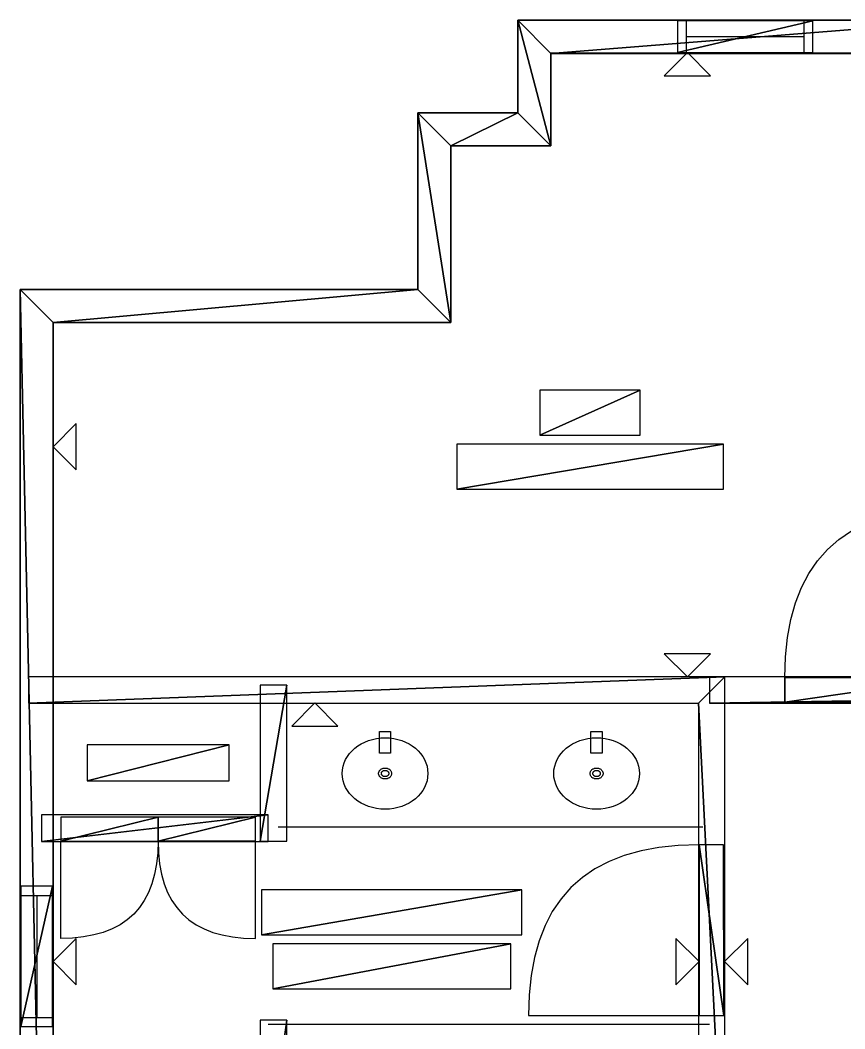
# Model space of a CAD drawing. Header units: millimetres. Extents: x 245 to 2830, y 44 to 1976.
# Drawn here: x 1553.7 to 1936, y 1077.3 to 1545.1 of the extents above; entities that cross this region are included whole.
import ezdxf

# ---------------------------------------------------------------- set-up
doc = ezdxf.new("R2010")
doc.units = ezdxf.units.MM
doc.layers.add('FloorPlan-page-1', color=7, linetype='Continuous')

msp = doc.modelspace()

# ---------------------------------------------------------------- linework, layer by layer
at = {"layer": 'FloorPlan-page-1', "color": 7, "true_color": 0x000000}
for p, q in [((1784.38, 1502.13), (1784.38, 1545.09)), ((1784.38, 1545.09), (1993.72, 1545.09)), ((1921.21, 1544.74), (1858.37, 1544.74)), ((1858.37, 1544.74), (1858.37, 1530.06)), ((1921.21, 1544.74), (1858.37, 1544.74)), ((1858.37, 1544.74), (1858.37, 1530.06)), ((1862.44, 1544.74), (1862.44, 1530.03)), ((1917.02, 1544.74), (1917.02, 1530.03)), ((1921.21, 1530.06), (1921.21, 1544.74)), ((1921.21, 1530.06), (1921.21, 1544.74)), ((1917.02, 1537.38), (1862.44, 1537.38)), ((1978.4, 1529.76), (1799.7, 1529.76)), ((1799.7, 1529.76), (1799.7, 1486.8)), ((1858.37, 1530.06), (1921.21, 1530.06)), ((1858.37, 1530.06), (1921.21, 1530.06)), ((1738.12, 1420.24), (1738.12, 1502.13)), ((1738.12, 1502.13), (1784.38, 1502.13)), ((1799.7, 1486.8), (1753.43, 1486.8)), ((1753.43, 1486.8), (1753.43, 1404.92)), ((1553.74, 703.65), (1553.74, 1420.24)), ((1553.74, 1420.24), (1738.12, 1420.24)), ((1753.43, 1404.92), (1569.05, 1404.92)), ((1569.05, 1404.92), (1569.05, 718.98)), ((1933.28, 1304.28), (1939.13, 1308.29)), ((1928.01, 1299.64), (1933.28, 1304.28)), ((1923.39, 1294.4), (1928.01, 1299.64)), ((1919.35, 1288.52), (1923.39, 1294.4)), ((1915.97, 1282.03), (1919.35, 1288.52)), ((1913.17, 1274.94), (1915.97, 1282.03)), ((1911.02, 1267.21), (1913.17, 1274.94)), ((1909.46, 1258.85), (1911.02, 1267.21)), ((1908.55, 1249.89), (1909.46, 1258.85)), ((1908.22, 1240.32), (1908.55, 1249.89)), ((1908.22, 1228.88), (1908.22, 1240.32)), ((1908.22, 1240.32), (1987.35, 1240.29)), ((1987.35, 1240.29), (1908.22, 1240.32)), ((1908.22, 1240.32), (1908.22, 1240.32)), ((1987.35, 1228.85), (1908.22, 1228.88)), ((1715.13, 1211), (1716.98, 1211.55)), ((1716.98, 1211.55), (1718.88, 1211.97)), ((1718.88, 1211.97), (1720.84, 1212.21)), ((1720.29, 1215.19), (1725.46, 1215.19)), ((1720.29, 1205.09), (1720.29, 1215.19)), ((1720.84, 1212.21), (1722.88, 1212.29)), ((1722.88, 1212.29), (1724.91, 1212.21)), ((1722.88, 1212.29), (1722.88, 1212.29)), ((1724.91, 1212.21), (1726.88, 1211.97)), ((1725.46, 1215.19), (1725.46, 1205.09)), ((1726.88, 1211.97), (1728.77, 1211.55)), ((1728.77, 1211.55), (1730.59, 1211)), ((1813.2, 1211), (1815.02, 1211.55)), ((1815.02, 1211.55), (1816.91, 1211.97)), ((1816.91, 1211.97), (1818.91, 1212.21)), ((1818.33, 1215.19), (1823.53, 1215.19)), ((1818.33, 1205.09), (1818.33, 1215.19)), ((1818.91, 1212.21), (1820.91, 1212.29)), ((1820.91, 1212.29), (1822.95, 1212.21)), ((1820.91, 1212.29), (1820.91, 1212.29)), ((1822.95, 1212.21), (1824.91, 1211.97)), ((1823.53, 1215.19), (1823.53, 1205.09)), ((1824.91, 1211.97), (1826.84, 1211.55)), ((1826.84, 1211.55), (1828.66, 1211)), ((1707.57, 1206.28), (1708.84, 1207.44)), ((1708.84, 1207.44), (1710.26, 1208.52)), ((1710.26, 1208.52), (1711.78, 1209.47)), ((1711.78, 1209.47), (1713.42, 1210.29)), ((1713.42, 1210.29), (1715.13, 1211)), ((1730.59, 1211), (1732.33, 1210.29)), ((1732.33, 1210.29), (1733.97, 1209.47)), ((1733.97, 1209.47), (1735.49, 1208.52)), ((1735.49, 1208.52), (1736.91, 1207.44)), ((1736.91, 1207.44), (1738.19, 1206.28)), ((1805.6, 1206.28), (1806.88, 1207.44)), ((1806.88, 1207.44), (1808.3, 1208.52)), ((1808.3, 1208.52), (1809.82, 1209.47)), ((1809.82, 1209.47), (1811.46, 1210.29)), ((1811.46, 1210.29), (1813.2, 1211)), ((1828.66, 1211), (1830.4, 1210.29)), ((1830.4, 1210.29), (1832.04, 1209.47)), ((1832.04, 1209.47), (1833.57, 1208.52)), ((1833.57, 1208.52), (1834.95, 1207.44)), ((1834.95, 1207.44), (1836.26, 1206.28)), ((1704.58, 1202.17), (1705.42, 1203.62)), ((1705.42, 1203.62), (1706.4, 1204.99)), ((1706.4, 1204.99), (1707.57, 1206.28)), ((1725.46, 1205.09), (1720.29, 1205.09)), ((1738.19, 1206.28), (1739.31, 1204.99)), ((1739.31, 1204.99), (1740.33, 1203.62)), ((1740.33, 1203.62), (1741.17, 1202.17)), ((1802.62, 1202.17), (1803.46, 1203.62)), ((1803.46, 1203.62), (1804.48, 1204.99)), ((1804.48, 1204.99), (1805.6, 1206.28)), ((1823.53, 1205.09), (1818.33, 1205.09)), ((1836.26, 1206.28), (1837.39, 1204.99)), ((1837.39, 1204.99), (1838.37, 1203.62)), ((1838.37, 1203.62), (1839.21, 1202.17)), ((1703.13, 1197.42), (1703.42, 1199.06)), ((1703.42, 1199.06), (1703.93, 1200.66)), ((1703.93, 1200.66), (1704.58, 1202.17)), ((1720.73, 1197.5), (1720.95, 1197.66)), ((1720.95, 1197.66), (1721.17, 1197.82)), ((1721.17, 1197.82), (1721.42, 1197.95)), ((1721.42, 1197.95), (1721.71, 1198.05)), ((1721.71, 1198.05), (1721.97, 1198.13)), ((1721.97, 1198.13), (1722.26, 1198.19)), ((1722.26, 1198.19), (1722.55, 1198.24)), ((1722.55, 1198.24), (1722.88, 1198.24)), ((1722.88, 1198.24), (1723.17, 1198.24)), ((1722.88, 1198.24), (1722.88, 1198.24)), ((1723.17, 1198.24), (1723.49, 1198.19)), ((1723.49, 1198.19), (1723.78, 1198.13)), ((1723.78, 1198.13), (1724.04, 1198.05)), ((1724.04, 1198.05), (1724.29, 1197.95)), ((1724.29, 1197.95), (1724.55, 1197.82)), ((1724.55, 1197.82), (1724.8, 1197.66)), ((1724.8, 1197.66), (1725.02, 1197.5)), ((1741.17, 1202.17), (1741.82, 1200.66)), ((1741.82, 1200.66), (1742.33, 1199.06)), ((1742.33, 1199.06), (1742.62, 1197.42)), ((1801.17, 1197.42), (1801.5, 1199.06)), ((1801.5, 1199.06), (1801.97, 1200.66)), ((1801.97, 1200.66), (1802.62, 1202.17)), ((1818.8, 1197.5), (1819.02, 1197.66)), ((1819.02, 1197.66), (1819.24, 1197.82)), ((1819.24, 1197.82), (1819.5, 1197.95)), ((1819.5, 1197.95), (1819.75, 1198.05)), ((1819.75, 1198.05), (1820.04, 1198.13)), ((1820.04, 1198.13), (1820.33, 1198.19)), ((1820.33, 1198.19), (1820.62, 1198.24)), ((1820.62, 1198.24), (1820.91, 1198.24)), ((1820.91, 1198.24), (1821.24, 1198.24)), ((1820.91, 1198.24), (1820.91, 1198.24)), ((1821.24, 1198.24), (1821.53, 1198.19)), ((1821.53, 1198.19), (1821.82, 1198.13)), ((1821.82, 1198.13), (1822.11, 1198.05)), ((1822.11, 1198.05), (1822.37, 1197.95)), ((1822.37, 1197.95), (1822.62, 1197.82)), ((1822.62, 1197.82), (1822.84, 1197.66)), ((1822.84, 1197.66), (1823.06, 1197.5)), ((1839.21, 1202.17), (1839.9, 1200.66)), ((1839.9, 1200.66), (1840.37, 1199.06)), ((1840.37, 1199.06), (1840.66, 1197.42)), ((1703.02, 1195.73), (1703.13, 1197.42)), ((1703.13, 1194.02), (1703.02, 1195.73)), ((1703.42, 1192.38), (1703.13, 1194.02)), ((1719.86, 1195.97), (1719.93, 1196.23)), ((1719.86, 1195.73), (1719.86, 1195.97)), ((1719.86, 1195.47), (1719.86, 1195.73)), ((1719.93, 1195.21), (1719.86, 1195.47)), ((1719.93, 1196.23), (1720, 1196.47)), ((1720, 1194.97), (1719.93, 1195.21)), ((1720, 1196.47), (1720.08, 1196.71)), ((1720.08, 1194.73), (1720, 1194.97)), ((1720.08, 1196.71), (1720.22, 1196.92)), ((1720.22, 1194.52), (1720.08, 1194.73)), ((1720.22, 1196.92), (1720.37, 1197.13)), ((1720.37, 1194.31), (1720.22, 1194.52)), ((1720.37, 1197.13), (1720.55, 1197.34)), ((1720.55, 1194.12), (1720.37, 1194.31)), ((1720.55, 1197.34), (1720.73, 1197.5)), ((1720.73, 1193.94), (1720.55, 1194.12)), ((1720.95, 1193.78), (1720.73, 1193.94)), ((1721.17, 1193.62), (1720.95, 1193.78)), ((1721.13, 1195.73), (1721.17, 1195.86)), ((1721.17, 1195.57), (1721.13, 1195.73)), ((1721.17, 1196.02), (1721.24, 1196.15)), ((1721.17, 1195.86), (1721.17, 1196.02)), ((1721.17, 1195.44), (1721.17, 1195.57)), ((1721.24, 1195.28), (1721.17, 1195.44)), ((1721.42, 1193.52), (1721.17, 1193.62)), ((1721.24, 1196.15), (1721.28, 1196.29)), ((1721.28, 1195.15), (1721.24, 1195.28)), ((1721.28, 1196.29), (1721.35, 1196.42)), ((1721.35, 1195.05), (1721.28, 1195.15)), ((1721.35, 1196.42), (1721.46, 1196.52)), ((1721.46, 1194.92), (1721.35, 1195.05)), ((1721.71, 1193.39), (1721.42, 1193.52)), ((1721.46, 1196.52), (1721.53, 1196.63)), ((1721.53, 1194.81), (1721.46, 1194.92)), ((1721.53, 1196.63), (1721.64, 1196.74)), ((1721.64, 1194.7), (1721.53, 1194.81)), ((1721.64, 1196.74), (1721.78, 1196.84)), ((1721.78, 1194.6), (1721.64, 1194.7)), ((1721.97, 1193.31), (1721.71, 1193.39)), ((1721.78, 1196.84), (1721.89, 1196.92)), ((1721.89, 1194.52), (1721.78, 1194.6)), ((1721.89, 1196.92), (1722.04, 1197)), ((1722.04, 1194.47), (1721.89, 1194.52)), ((1722.26, 1193.25), (1721.97, 1193.31)), ((1722.04, 1197), (1722.18, 1197.05)), ((1722.18, 1194.39), (1722.04, 1194.47)), ((1722.18, 1197.05), (1722.37, 1197.1)), ((1722.37, 1194.34), (1722.18, 1194.39)), ((1722.55, 1193.2), (1722.26, 1193.25)), ((1722.37, 1197.1), (1722.51, 1197.13)), ((1722.51, 1194.31), (1722.37, 1194.34)), ((1722.51, 1197.13), (1722.69, 1197.16)), ((1722.69, 1194.28), (1722.51, 1194.31)), ((1722.88, 1193.2), (1722.55, 1193.2)), ((1722.69, 1197.16), (1722.88, 1197.16)), ((1722.88, 1194.28), (1722.69, 1194.28)), ((1722.88, 1197.16), (1723.06, 1197.16)), ((1722.88, 1197.16), (1722.88, 1197.16)), ((1723.06, 1194.28), (1722.88, 1194.28)), ((1723.17, 1193.2), (1722.88, 1193.2)), ((1723.06, 1197.16), (1723.2, 1197.13)), ((1723.2, 1194.31), (1723.06, 1194.28)), ((1723.49, 1193.25), (1723.17, 1193.2)), ((1723.2, 1197.13), (1723.38, 1197.1)), ((1723.38, 1194.34), (1723.2, 1194.31)), ((1723.38, 1197.1), (1723.53, 1197.05)), ((1723.53, 1194.39), (1723.38, 1194.34)), ((1723.78, 1193.31), (1723.49, 1193.25)), ((1723.53, 1197.05), (1723.71, 1197)), ((1723.71, 1194.47), (1723.53, 1194.39)), ((1723.71, 1197), (1723.82, 1196.92)), ((1723.82, 1194.52), (1723.71, 1194.47)), ((1724.04, 1193.39), (1723.78, 1193.31)), ((1723.82, 1196.92), (1723.97, 1196.84)), ((1723.97, 1194.6), (1723.82, 1194.52)), ((1723.97, 1196.84), (1724.08, 1196.74)), ((1724.08, 1194.7), (1723.97, 1194.6)), ((1724.29, 1193.52), (1724.04, 1193.39)), ((1724.08, 1196.74), (1724.22, 1196.63)), ((1724.22, 1194.81), (1724.08, 1194.7)), ((1724.22, 1196.63), (1724.29, 1196.52)), ((1724.29, 1194.92), (1724.22, 1194.81)), ((1724.29, 1196.52), (1724.4, 1196.42)), ((1724.4, 1195.05), (1724.29, 1194.92)), ((1724.55, 1193.62), (1724.29, 1193.52)), ((1724.4, 1196.42), (1724.48, 1196.29)), ((1724.48, 1195.15), (1724.4, 1195.05)), ((1724.48, 1196.29), (1724.51, 1196.15)), ((1724.51, 1195.28), (1724.48, 1195.15)), ((1724.51, 1196.15), (1724.55, 1196.02)), ((1724.55, 1195.44), (1724.51, 1195.28)), ((1724.55, 1196.02), (1724.59, 1195.86)), ((1724.59, 1195.57), (1724.55, 1195.44)), ((1724.8, 1193.78), (1724.55, 1193.62)), ((1724.59, 1195.86), (1724.59, 1195.73)), ((1724.59, 1195.73), (1724.59, 1195.57)), ((1725.02, 1193.94), (1724.8, 1193.78)), ((1725.02, 1197.5), (1725.2, 1197.34)), ((1725.2, 1194.12), (1725.02, 1193.94)), ((1725.2, 1197.34), (1725.39, 1197.13)), ((1725.39, 1194.31), (1725.2, 1194.12)), ((1725.39, 1197.13), (1725.53, 1196.92)), ((1725.53, 1194.52), (1725.39, 1194.31)), ((1725.53, 1196.92), (1725.64, 1196.71)), ((1725.64, 1194.73), (1725.53, 1194.52)), ((1725.64, 1196.71), (1725.75, 1196.47)), ((1725.75, 1194.97), (1725.64, 1194.73)), ((1725.75, 1196.47), (1725.82, 1196.23)), ((1725.82, 1195.21), (1725.75, 1194.97)), ((1725.82, 1196.23), (1725.89, 1195.97)), ((1725.89, 1195.47), (1725.82, 1195.21)), ((1725.89, 1195.97), (1725.89, 1195.73)), ((1725.89, 1195.73), (1725.89, 1195.47)), ((1742.62, 1194.02), (1742.33, 1192.38)), ((1742.62, 1197.42), (1742.73, 1195.73)), ((1742.73, 1195.73), (1742.62, 1194.02)), ((1801.1, 1195.73), (1801.17, 1197.42)), ((1801.17, 1194.02), (1801.1, 1195.73)), ((1801.5, 1192.38), (1801.17, 1194.02)), ((1817.9, 1195.73), (1817.93, 1195.97)), ((1817.93, 1195.47), (1817.9, 1195.73)), ((1817.93, 1195.97), (1817.97, 1196.23)), ((1817.97, 1195.21), (1817.93, 1195.47)), ((1817.97, 1196.23), (1818.04, 1196.47)), ((1818.04, 1194.97), (1817.97, 1195.21)), ((1818.04, 1196.47), (1818.15, 1196.71)), ((1818.15, 1194.73), (1818.04, 1194.97)), ((1818.15, 1196.71), (1818.26, 1196.92)), ((1818.26, 1194.52), (1818.15, 1194.73)), ((1818.26, 1196.92), (1818.44, 1197.13)), ((1818.44, 1194.31), (1818.26, 1194.52)), ((1818.44, 1197.13), (1818.59, 1197.34)), ((1818.59, 1194.12), (1818.44, 1194.31)), ((1818.59, 1197.34), (1818.8, 1197.5)), ((1818.8, 1193.94), (1818.59, 1194.12)), ((1819.02, 1193.78), (1818.8, 1193.94)), ((1819.24, 1193.62), (1819.02, 1193.78)), ((1819.2, 1195.86), (1819.24, 1196.02)), ((1819.2, 1195.73), (1819.2, 1195.86)), ((1819.2, 1195.57), (1819.2, 1195.73)), ((1819.24, 1195.44), (1819.2, 1195.57)), ((1819.24, 1196.02), (1819.28, 1196.15)), ((1819.28, 1195.28), (1819.24, 1195.44)), ((1819.5, 1193.52), (1819.24, 1193.62)), ((1819.28, 1196.15), (1819.35, 1196.29)), ((1819.35, 1195.15), (1819.28, 1195.28)), ((1819.35, 1196.29), (1819.42, 1196.42)), ((1819.42, 1195.05), (1819.35, 1195.15)), ((1819.42, 1196.42), (1819.5, 1196.52)), ((1819.5, 1194.92), (1819.42, 1195.05)), ((1819.5, 1196.52), (1819.6, 1196.63)), ((1819.6, 1194.81), (1819.5, 1194.92)), ((1819.75, 1193.39), (1819.5, 1193.52)), ((1819.6, 1196.63), (1819.71, 1196.74)), ((1819.71, 1194.7), (1819.6, 1194.81)), ((1819.71, 1196.74), (1819.82, 1196.84)), ((1819.82, 1194.6), (1819.71, 1194.7)), ((1820.04, 1193.31), (1819.75, 1193.39)), ((1819.82, 1196.84), (1819.97, 1196.92)), ((1819.97, 1194.52), (1819.82, 1194.6)), ((1819.97, 1196.92), (1820.11, 1197)), ((1820.11, 1194.47), (1819.97, 1194.52)), ((1820.33, 1193.25), (1820.04, 1193.31)), ((1820.11, 1197), (1820.26, 1197.05)), ((1820.26, 1194.39), (1820.11, 1194.47)), ((1820.26, 1197.05), (1820.4, 1197.1)), ((1820.4, 1194.34), (1820.26, 1194.39)), ((1820.62, 1193.2), (1820.33, 1193.25)), ((1820.4, 1197.1), (1820.59, 1197.13)), ((1820.59, 1194.31), (1820.4, 1194.34)), ((1820.59, 1197.13), (1820.77, 1197.16)), ((1820.77, 1194.28), (1820.59, 1194.31)), ((1820.91, 1193.2), (1820.62, 1193.2)), ((1820.77, 1197.16), (1820.91, 1197.16)), ((1820.91, 1194.28), (1820.77, 1194.28)), ((1820.91, 1197.16), (1821.1, 1197.16)), ((1820.91, 1197.16), (1820.91, 1197.16)), ((1821.1, 1194.28), (1820.91, 1194.28)), ((1821.24, 1193.2), (1820.91, 1193.2)), ((1821.1, 1197.16), (1821.28, 1197.13)), ((1821.28, 1194.31), (1821.1, 1194.28)), ((1821.53, 1193.25), (1821.24, 1193.2)), ((1821.28, 1197.13), (1821.42, 1197.1)), ((1821.42, 1194.34), (1821.28, 1194.31)), ((1821.42, 1197.1), (1821.6, 1197.05)), ((1821.6, 1194.39), (1821.42, 1194.34)), ((1821.82, 1193.31), (1821.53, 1193.25)), ((1821.6, 1197.05), (1821.75, 1197)), ((1821.75, 1194.47), (1821.6, 1194.39)), ((1821.75, 1197), (1821.9, 1196.92)), ((1821.9, 1194.52), (1821.75, 1194.47)), ((1822.11, 1193.39), (1821.82, 1193.31)), ((1821.9, 1196.92), (1822.04, 1196.84)), ((1822.04, 1194.6), (1821.9, 1194.52)), ((1822.04, 1196.84), (1822.15, 1196.74)), ((1822.15, 1194.7), (1822.04, 1194.6)), ((1822.37, 1193.52), (1822.11, 1193.39)), ((1822.15, 1196.74), (1822.26, 1196.63)), ((1822.26, 1194.81), (1822.15, 1194.7)), ((1822.26, 1196.63), (1822.37, 1196.52)), ((1822.37, 1194.92), (1822.26, 1194.81)), ((1822.37, 1196.52), (1822.44, 1196.42)), ((1822.44, 1195.05), (1822.37, 1194.92)), ((1822.62, 1193.62), (1822.37, 1193.52)), ((1822.44, 1196.42), (1822.51, 1196.29)), ((1822.51, 1195.15), (1822.44, 1195.05)), ((1822.51, 1196.29), (1822.59, 1196.15)), ((1822.59, 1195.28), (1822.51, 1195.15)), ((1822.59, 1196.15), (1822.62, 1196.02)), ((1822.62, 1195.44), (1822.59, 1195.28)), ((1822.62, 1196.02), (1822.66, 1195.86)), ((1822.66, 1195.57), (1822.62, 1195.44)), ((1822.84, 1193.78), (1822.62, 1193.62)), ((1822.66, 1195.86), (1822.66, 1195.73)), ((1822.66, 1195.73), (1822.66, 1195.57)), ((1823.06, 1193.94), (1822.84, 1193.78)), ((1823.06, 1197.5), (1823.24, 1197.34)), ((1823.24, 1194.12), (1823.06, 1193.94)), ((1823.24, 1197.34), (1823.42, 1197.13)), ((1823.42, 1194.31), (1823.24, 1194.12)), ((1823.42, 1197.13), (1823.57, 1196.92)), ((1823.57, 1194.52), (1823.42, 1194.31)), ((1823.57, 1196.92), (1823.71, 1196.71)), ((1823.71, 1194.73), (1823.57, 1194.52)), ((1823.71, 1196.71), (1823.82, 1196.47)), ((1823.82, 1194.97), (1823.71, 1194.73)), ((1823.82, 1196.47), (1823.9, 1196.23)), ((1823.9, 1195.21), (1823.82, 1194.97)), ((1823.9, 1196.23), (1823.93, 1195.97)), ((1823.93, 1195.47), (1823.9, 1195.21)), ((1823.93, 1195.97), (1823.93, 1195.73)), ((1823.93, 1195.73), (1823.93, 1195.47)), ((1840.66, 1194.02), (1840.37, 1192.38)), ((1840.66, 1197.42), (1840.77, 1195.73)), ((1840.77, 1195.73), (1840.66, 1194.02)), ((1703.93, 1190.8), (1703.42, 1192.38)), ((1704.58, 1189.27), (1703.93, 1190.8)), ((1705.42, 1187.82), (1704.58, 1189.27)), ((1741.17, 1189.27), (1740.33, 1187.82)), ((1741.82, 1190.8), (1741.17, 1189.27)), ((1742.33, 1192.38), (1741.82, 1190.8)), ((1801.97, 1190.8), (1801.5, 1192.38)), ((1802.62, 1189.27), (1801.97, 1190.8)), ((1803.46, 1187.82), (1802.62, 1189.27)), ((1839.21, 1189.27), (1838.37, 1187.82)), ((1839.9, 1190.8), (1839.21, 1189.27)), ((1840.37, 1192.38), (1839.9, 1190.8)), ((1706.4, 1186.45), (1705.42, 1187.82)), ((1707.57, 1185.19), (1706.4, 1186.45)), ((1708.84, 1184), (1707.57, 1185.19)), ((1710.26, 1182.92), (1708.84, 1184)), ((1736.91, 1184), (1735.49, 1182.92)), ((1738.19, 1185.19), (1736.91, 1184)), ((1739.31, 1186.45), (1738.19, 1185.19)), ((1740.33, 1187.82), (1739.31, 1186.45)), ((1804.48, 1186.45), (1803.46, 1187.82)), ((1805.6, 1185.19), (1804.48, 1186.45)), ((1806.88, 1184), (1805.6, 1185.19)), ((1808.3, 1182.92), (1806.88, 1184)), ((1834.95, 1184), (1833.57, 1182.92)), ((1836.26, 1185.19), (1834.95, 1184)), ((1837.39, 1186.45), (1836.26, 1185.19)), ((1838.37, 1187.82), (1837.39, 1186.45)), ((1711.78, 1181.97), (1710.26, 1182.92)), ((1713.42, 1181.15), (1711.78, 1181.97)), ((1715.13, 1180.44), (1713.42, 1181.15)), ((1716.98, 1179.89), (1715.13, 1180.44)), ((1718.88, 1179.49), (1716.98, 1179.89)), ((1720.84, 1179.23), (1718.88, 1179.49)), ((1722.88, 1179.15), (1720.84, 1179.23)), ((1724.91, 1179.23), (1722.88, 1179.15)), ((1726.88, 1179.49), (1724.91, 1179.23)), ((1728.77, 1179.89), (1726.88, 1179.49)), ((1730.59, 1180.44), (1728.77, 1179.89)), ((1732.33, 1181.15), (1730.59, 1180.44)), ((1733.97, 1181.97), (1732.33, 1181.15)), ((1735.49, 1182.92), (1733.97, 1181.97)), ((1809.82, 1181.97), (1808.3, 1182.92)), ((1811.46, 1181.15), (1809.82, 1181.97)), ((1813.2, 1180.44), (1811.46, 1181.15)), ((1815.02, 1179.89), (1813.2, 1180.44)), ((1816.91, 1179.49), (1815.02, 1179.89)), ((1818.91, 1179.23), (1816.91, 1179.49)), ((1820.91, 1179.15), (1818.91, 1179.23)), ((1822.95, 1179.23), (1820.91, 1179.15)), ((1824.91, 1179.49), (1822.95, 1179.23)), ((1826.84, 1179.89), (1824.91, 1179.49)), ((1828.66, 1180.44), (1826.84, 1179.89)), ((1830.4, 1181.15), (1828.66, 1180.44)), ((1832.04, 1181.97), (1830.4, 1181.15)), ((1833.57, 1182.92), (1832.04, 1181.97)), ((1870.15, 1170.87), (1673.28, 1170.87)), ((1572.51, 1119.25), (1572.51, 1164.36)), ((1572.51, 1164.36), (1617.64, 1164.36)), ((1617.64, 1164.36), (1617.46, 1158.87)), ((1617.64, 1164.36), (1617.64, 1164.36)), ((1617.64, 1164.36), (1617.82, 1158.87)), ((1662.77, 1164.36), (1617.64, 1164.36)), ((1617.64, 1164.36), (1617.64, 1164.36)), ((1662.77, 1119.25), (1662.77, 1164.36)), ((1849.86, 1161.35), (1841.53, 1159.8)), ((1858.81, 1162.27), (1849.86, 1161.35)), ((1868.41, 1162.59), (1858.81, 1162.27)), ((1868.41, 1083.47), (1868.41, 1162.59)), ((1868.41, 1162.59), (1868.41, 1162.59)), ((1617.46, 1158.87), (1616.91, 1153.76)), ((1617.82, 1158.87), (1618.37, 1153.76)), ((1833.79, 1157.63), (1826.7, 1154.84)), ((1841.53, 1159.8), (1833.79, 1157.63)), ((1616.91, 1153.76), (1616.04, 1149.01)), ((1618.37, 1153.76), (1619.24, 1149.01)), ((1820.19, 1151.46), (1814.33, 1147.43)), ((1826.7, 1154.84), (1820.19, 1151.46)), ((1616.04, 1149.01), (1614.8, 1144.61)), ((1619.24, 1149.01), (1620.47, 1144.61)), ((1814.33, 1147.43), (1809.06, 1142.79)), ((1568.73, 1143.48), (1554.04, 1143.48)), ((1554.04, 1143.48), (1554.04, 1078.38)), ((1568.73, 1143.48), (1554.04, 1143.48)), ((1554.04, 1143.48), (1554.04, 1078.38)), ((1568.73, 1078.38), (1568.73, 1143.48)), ((1568.73, 1078.38), (1568.73, 1143.48)), ((1614.8, 1144.61), (1613.24, 1140.55)), ((1620.47, 1144.61), (1622.04, 1140.55)), ((1809.06, 1142.79), (1804.44, 1137.54)), ((1554.04, 1139.15), (1568.73, 1139.15)), ((1561.38, 1139.15), (1561.38, 1082.57)), ((1611.27, 1136.86), (1608.98, 1133.51)), ((1613.24, 1140.55), (1611.27, 1136.86)), ((1622.04, 1140.55), (1624, 1136.86)), ((1624, 1136.86), (1626.29, 1133.51)), ((1804.44, 1137.54), (1800.4, 1131.66)), ((1608.98, 1133.51), (1606.36, 1130.5)), ((1626.29, 1133.51), (1628.91, 1130.5)), ((1603.35, 1127.87), (1600, 1125.57)), ((1606.36, 1130.5), (1603.35, 1127.87)), ((1628.91, 1130.5), (1631.93, 1127.87)), ((1631.93, 1127.87), (1635.27, 1125.57)), ((1800.4, 1131.66), (1797.02, 1125.18)), ((1596.29, 1123.65), (1592.26, 1122.04)), ((1600, 1125.57), (1596.29, 1123.65)), ((1635.27, 1125.57), (1638.98, 1123.65)), ((1638.98, 1123.65), (1643.02, 1122.04)), ((1797.02, 1125.18), (1794.26, 1118.06)), ((1577.96, 1119.4), (1572.51, 1119.25)), ((1583.09, 1119.93), (1577.96, 1119.4)), ((1587.86, 1120.83), (1583.09, 1119.93)), ((1592.26, 1122.04), (1587.86, 1120.83)), ((1643.02, 1122.04), (1647.42, 1120.83)), ((1647.42, 1120.83), (1652.18, 1119.93)), ((1652.18, 1119.93), (1657.31, 1119.4)), ((1657.31, 1119.4), (1662.77, 1119.25)), ((1794.26, 1118.06), (1792.08, 1110.33)), ((1792.08, 1110.33), (1790.55, 1102)), ((1790.55, 1102), (1789.6, 1093.04)), ((1789.6, 1093.04), (1789.31, 1083.47)), ((1554.04, 1082.57), (1568.73, 1082.57)), ((1789.31, 1083.47), (1868.41, 1083.47)), ((1554.04, 1078.38), (1568.73, 1078.38)), ((1554.04, 1078.38), (1568.73, 1078.38)), ((1873.24, 1079.38), (1668.69, 1079.38))]:
    msp.add_line(p, q, dxfattribs=at)
for points in [[(1784.36, 1545.04, -0.05), (1784.36, 1502.09, -0.05), (1799.7, 1486.76, -0.05)], [(1784.36, 1545.04, -0.05), (1799.7, 1486.76, -0.05), (1799.7, 1529.71, -0.05)], [(1993.74, 1545.04, -0.05), (1784.36, 1545.04, -0.05), (1799.7, 1529.71, -0.05)], [(1993.74, 1545.04, -0.05), (1799.7, 1529.71, -0.05), (1978.39, 1529.71, -0.05)], [(1863.01, 1530.07, -0.05), (1852.28, 1519.33, -0.05), (1873.78, 1519.33, -0.05)], [(1738.09, 1502.09, -0.05), (1738.09, 1420.19, -0.05), (1753.43, 1404.86, -0.05)], [(1738.09, 1502.09, -0.05), (1753.43, 1404.86, -0.05), (1753.43, 1486.76, -0.05)], [(1784.36, 1502.09, -0.05), (1738.09, 1502.09, -0.05), (1753.43, 1486.76, -0.05)], [(1784.36, 1502.09, -0.05), (1753.43, 1486.76, -0.05), (1799.7, 1486.76, -0.05)], [(1553.72, 1420.19, -0.05), (1553.72, 703.61, -0.05), (1569.02, 718.91, -0.05)], [(1553.72, 1420.19, -0.05), (1569.02, 718.91, -0.05), (1569.02, 1404.86, -0.05)], [(1738.09, 1420.19, -0.05), (1553.72, 1420.19, -0.05), (1569.02, 1404.86, -0.05)], [(1738.09, 1420.19, -0.05), (1569.02, 1404.86, -0.05), (1753.43, 1404.86, -0.05)], [(1569.02, 1347.25, -0.05), (1579.75, 1336.48, -0.05), (1579.75, 1357.98, -0.05)], [(1863.01, 1240.5, -0.05), (1873.78, 1251.23, -0.05), (1852.28, 1251.23, -0.05)], [(1880.41, 1240.58, -0.05), (1557.58, 1240.58, -0.05), (1557.58, 1228.32, -0.05)], [(1880.41, 1240.58, -0.05), (1557.58, 1228.32, -0.05), (1868.14, 1228.32, -0.05)], [(1880.41, 987.26, -0.05), (1880.41, 1240.58, -0.05), (1868.14, 1228.32, -0.05)], [(1873.27, 1228.32, -0.05), (2620.89, 1228.32, -0.05), (2620.89, 1240.58, -0.05)], [(2620.89, 1240.58, -0.05), (1873.27, 1240.58, -0.05), (1873.27, 1228.32, -0.05)], [(1665.04, 1164.35, -0.05), (1677.3, 1164.35, -0.05), (1677.3, 1236.73, -0.05)], [(1677.3, 1236.73, -0.05), (1665.04, 1236.73, -0.05), (1665.04, 1164.35, -0.05)], [(1690.32, 1228.43, -0.05), (1679.59, 1217.69, -0.05), (1701.05, 1217.69, -0.05)], [(1880.41, 987.26, -0.05), (1868.14, 1228.32, -0.05), (1868.14, 999.51, -0.05)], [(1563.54, 1164.21, -0.05), (1668.7, 1164.21, -0.05), (1668.7, 1176.49, -0.05)], [(1668.7, 1176.49, -0.05), (1563.54, 1176.49, -0.05), (1563.54, 1164.21, -0.05)], [(1568.98, 1108.48, -0.05), (1579.71, 1097.72, -0.05), (1579.71, 1119.22, -0.05)], [(1868.42, 1108.48, -0.05), (1857.65, 1119.22, -0.05), (1857.65, 1097.72, -0.05)], [(1880.25, 1108.48, -0.05), (1890.98, 1097.72, -0.05), (1890.98, 1119.22, -0.05)], [(1665.04, 992.29, -0.05), (1677.3, 992.29, -0.05), (1677.3, 1081.39, -0.05)], [(1677.3, 1081.39, -0.05), (1665.04, 1081.39, -0.05), (1665.04, 992.29, -0.05)]]:
    msp.add_3dface(points, dxfattribs=at)
at = {"layer": 'FloorPlan-page-1', "color": 7, "true_color": 0xf0f0ff}
for points in [[(1858.37, 1530.08, -0.05), (1921.21, 1530.08, -0.05), (1921.21, 1544.78, -0.05)], [(1921.21, 1544.78, -0.05), (1858.37, 1544.78, -0.05), (1858.37, 1530.08, -0.05)], [(1858.37, 1530.08, -0.05), (1921.21, 1530.08, -0.05), (1921.21, 1544.78, -0.05)], [(1921.21, 1544.78, -0.05), (1858.37, 1544.78, -0.05), (1858.37, 1530.08, -0.05)], [(1568.73, 1143.52, -0.05), (1554.04, 1143.52, -0.05), (1554.04, 1078.43, -0.05)], [(1554.04, 1078.43, -0.05), (1568.73, 1078.43, -0.05), (1568.73, 1143.52, -0.05)], [(1568.73, 1143.52, -0.05), (1554.04, 1143.52, -0.05), (1554.04, 1078.43, -0.05)], [(1554.04, 1078.43, -0.05), (1568.73, 1078.43, -0.05), (1568.73, 1143.52, -0.05)]]:
    msp.add_3dface(points, dxfattribs=at)
at = {"layer": 'FloorPlan-page-1', "color": 7, "true_color": 0xffffff}
for points in [[(1794.68, 1352.63, 0.05), (1841.19, 1352.63, 0.05), (1841.19, 1373.45, 0.05)], [(1794.68, 1352.63, 0.05), (1841.19, 1373.45, 0.05), (1794.68, 1373.45, 0.05)], [(1756.18, 1327.62, 0.05), (1879.72, 1327.62, 0.05), (1879.72, 1348.47, 0.05)], [(1756.18, 1327.62, 0.05), (1879.72, 1348.47, 0.05), (1756.18, 1348.47, 0.05)], [(1987.35, 1240.3, -0.05), (1908.24, 1240.33, -0.05), (1908.24, 1228.87, -0.05)], [(1908.24, 1228.87, -0.05), (1987.35, 1228.87, -0.05), (1987.35, 1240.3, -0.05)], [(1584.73, 1192.39, 0.05), (1650.58, 1192.39, 0.05), (1650.58, 1208.99, 0.05)], [(1584.73, 1192.39, 0.05), (1650.58, 1208.99, 0.05), (1584.73, 1208.99, 0.05)], [(1617.64, 1175.53, -0.05), (1572.54, 1175.53, -0.05), (1572.51, 1164.34, -0.05)], [(1572.51, 1164.34, -0.05), (1617.64, 1164.34, -0.05), (1617.64, 1175.53, -0.05)], [(1617.64, 1164.34, -0.05), (1662.78, 1164.34, -0.05), (1662.78, 1175.53, -0.05)], [(1662.78, 1175.53, -0.05), (1617.64, 1175.53, -0.05), (1617.64, 1164.34, -0.05)], [(1868.43, 1162.58, -0.05), (1868.43, 1083.47, -0.05), (1879.87, 1083.47, -0.05)], [(1879.87, 1083.47, -0.05), (1879.84, 1162.58, -0.05), (1868.43, 1162.58, -0.05)], [(1665.6, 1120.9, 0.05), (1786.2, 1120.9, 0.05), (1786.2, 1141.75, 0.05)], [(1665.6, 1120.9, 0.05), (1786.2, 1141.75, 0.05), (1665.6, 1141.75, 0.05)], [(1670.79, 1095.89, 0.05), (1781.11, 1095.89, 0.05), (1781.11, 1116.73, 0.05)], [(1670.79, 1095.89, 0.05), (1781.11, 1116.73, 0.05), (1670.79, 1116.73, 0.05)]]:
    msp.add_3dface(points, dxfattribs=at)

doc.saveas('drawing.dxf')
